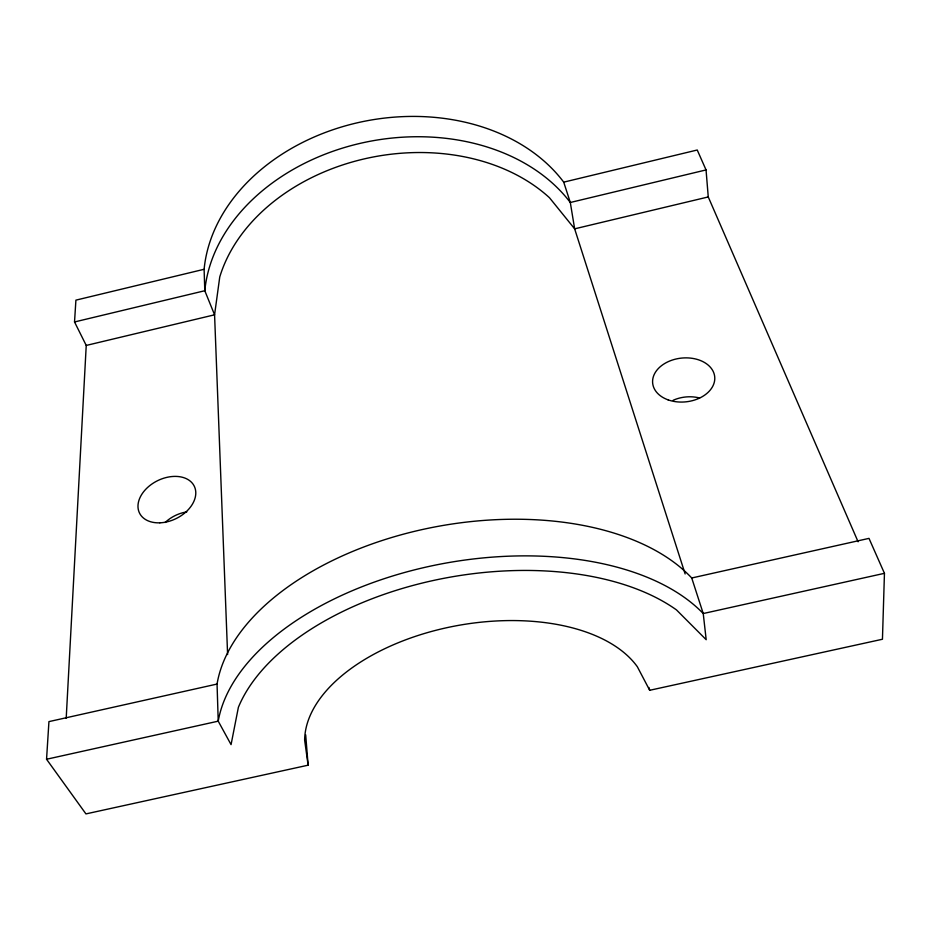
<?xml version="1.0" encoding="UTF-8"?>
<svg xmlns="http://www.w3.org/2000/svg" width="931" height="931" viewBox="0 0 931 931"><rect width="100%" height="100%" fill="white"/><g stroke="black" fill="none" stroke-linecap="round" stroke-linejoin="round"><path stroke-width="1.4" d="M884.45 573.321L882.448 639.248L649.698 690.29L637.374 666.794A173.631 96.58 -9.9 0 0 446.415 627.785A173.631 96.58 -9.9 0 0 304.635 740.098L308.114 765.189L85.943 813.903L46.55 759.254L48.936 721.618L217.051 684.052A253.779 146.656 -9.9 0 1 421.615 529.692A253.779 146.656 -9.9 0 1 691.733 577.988L868.995 538.374L884.45 573.321L703.231 613.541A259.051 145.317 -9.9 0 0 427.713 566.723A259.051 145.317 -9.9 0 0 218.226 721.164L46.55 759.254M66.194 718.325L86.234 345.436L74.527 321.963L75.911 300.143L204.11 269.28A193.427 149.018 -10.1 0 1 354.502 123.462A193.427 149.018 -10.1 0 1 563.721 182.15L697.238 150.007L706.047 169.931L708.258 196.941L858.091 541.772M706.047 169.931L570.307 202.493A196.488 149.426 -10 0 0 357.853 143.909A196.488 149.426 -10 0 0 204.797 290.728L74.527 321.963M86.234 345.436L214.572 314.806L219.751 276.973A188.202 142.385 -10.1 0 1 362.171 159.387A188.202 142.385 -10.1 0 1 549.499 197.756L574.648 228.84L685.146 573.973M708.258 196.941L574.648 228.84L570.307 202.493L563.721 182.15M691.733 577.988L703.231 613.541L706.187 639.702L676.465 609.898A246.482 137.567 -9.9 0 0 431.74 580.839A246.482 137.567 -9.9 0 0 238.394 707.281L231.063 744.625L218.226 721.164L217.051 684.052M648.919 687.497L649.698 690.29M305.682 734.803L308.114 765.189M227.606 654.551L214.572 314.806L204.797 290.728L204.11 269.28M673.16 400.272A30.374 21.948 -5.5 0 1 699.6 397.991M165.136 522.5A29.722 21.087 -26.7 0 1 186.805 511.91M159.864 522.826A30.502 21.099 -26.2 0 0 194.684 487.122A30.502 21.099 -26.2 0 0 146.109 488.915A30.502 21.099 -26.2 0 0 159.864 522.826M668.097 399.865A31.189 21.983 -6 0 0 714.787 378.335A31.189 21.983 -6 0 0 668.167 361.682A31.189 21.983 -6 0 0 668.097 399.865"/></g></svg>
